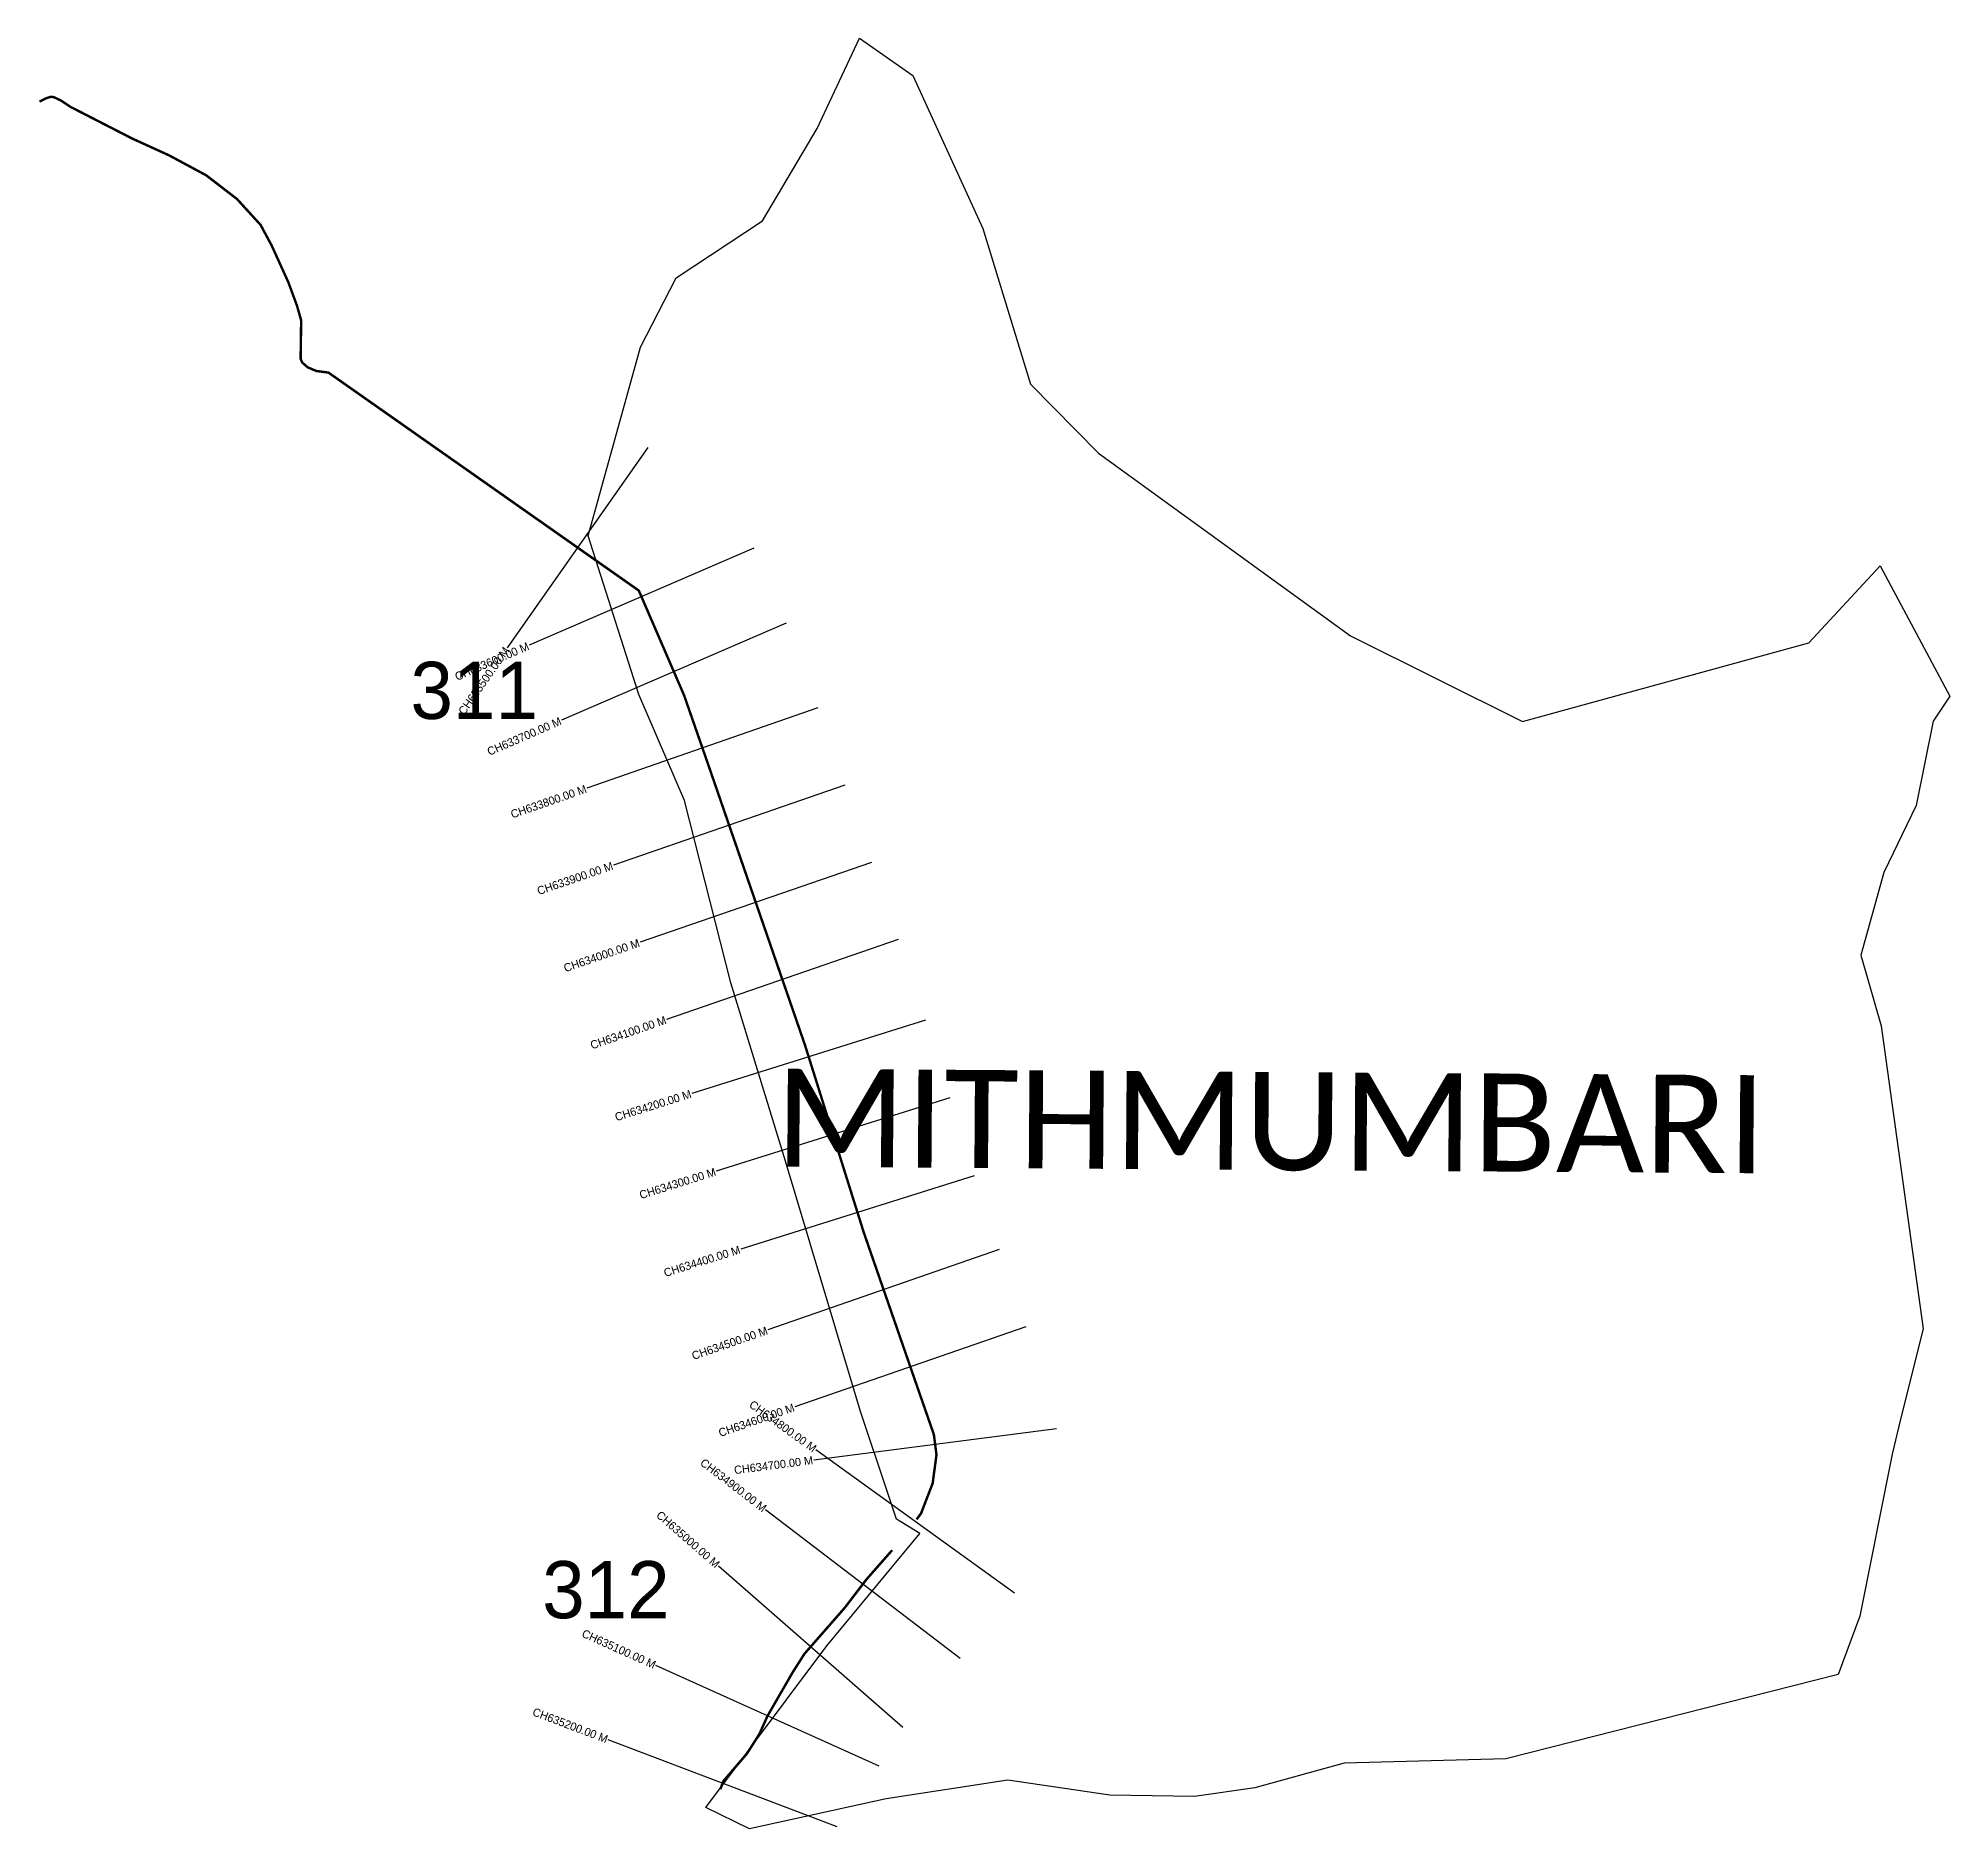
# Model space of a CAD drawing. Header units: metres. Extents: x 326983 to 329326, y 1807570 to 1809764.
import ezdxf
from ezdxf.enums import TextEntityAlignment as Align

# ---------------------------------------------------------------- set-up
doc = ezdxf.new("R2010")
doc.units = ezdxf.units.M
for name, color, linetype in [('CS', 134, 'Continuous'), ('CSMark', 6, 'Continuous'), ('NATURALLY PROTECTED', 3, 'Continuous'), ('VILLAGE NAME', 250, 'Continuous')]:
    doc.layers.add(name, color=color, linetype=linetype)

msp = doc.modelspace()

# ---------------------------------------------------------------- linework, layer by layer
at = {"color": 6}
msp.add_lwpolyline([(327764.7, 1809470.3), (327870.5, 1809540.1), (327937.4, 1809653.3), (327989.6, 1809763.8), (328054.7, 1809718.3), (328140.7, 1809530.5), (328199.2, 1809339.9), (328282.3, 1809255.5), (328591.1, 1809031.7), (328801.9, 1808926.6), (329152.7, 1809022.9), (329240.1, 1809117.3), (329325.6, 1808957.7), (329305.1, 1808927), (329284.5, 1808823.5), (329244.7, 1808741.5), (329216.7, 1808640.1), (329241.6, 1808553.8), (329292.9, 1808182.3), (329265.2, 1808071.6), (329255.1, 1808028.8), (329215.4, 1807830.2), (329188.9, 1807758.9), (328781.6, 1807655.6), (328583.3, 1807650.1), (328473.8, 1807619.9), (328400, 1807609.1), (328296.1, 1807610.7), (328171.4, 1807629.4), (328022.3, 1807606.5), (327854.5, 1807569.7), (327801, 1807595.6), (327949.5, 1807793.8), (328063.5, 1807931.6), (328034.6, 1807949.2), (328024.5, 1807979.7), (327990.8, 1808081.2), (327898.8, 1808387.7), (327831.9, 1808606.3), (327775, 1808829.8), (327719.2, 1808959.7), (327656.8, 1809153.9), (327720.9, 1809385.1), (327764.7, 1809470.3)], dxfattribs=at)
at = {"layer": 'CS'}
for p, q in [((327730.2, 1809262.5), (327557.7, 1809017)), ((327860, 1809138.9), (327584.6, 1809019.9)), ((327899.6, 1809047.1), (327624.3, 1808928.1)), ((327938.6, 1808943.3), (327655.3, 1808844.7)), ((327971.5, 1808848.4), (327687.9, 1808750.6)), ((328004.1, 1808753.9), (327720.5, 1808656)), ((328036.7, 1808659.3), (327753.1, 1808561.5)), ((328070.2, 1808560.7), (327784, 1808470.9)), ((328100.2, 1808465.3), (327813.9, 1808375.4)), ((328130.1, 1808369.9), (327843.9, 1808280)), ((328160.8, 1808279.4), (327877.3, 1808181.1)), ((328193.5, 1808184.9), (327910.1, 1808086.6)), ((328230.9, 1808059.8), (327933.4, 1808021.6)), ((328179.3, 1807858.3), (327936, 1808033.9)), ((328112.7, 1807778.3), (327874.4, 1807960.5)), ((328042.4, 1807693.8), (327816.7, 1807891.5)), ((328013.5, 1807646.4), (327739.9, 1807769.6)), ((327961.9, 1807572), (327681.5, 1807678.7))]:
    msp.add_line(p, q, dxfattribs=at)
at = {"layer": 'NATURALLY PROTECTED', "const_width": 3, "flags": 128}
for points in [[(326984.5, 1809686.2), (326993, 1809690.4), (326998.5, 1809692.1), (327001.9, 1809691.7), (327010.9, 1809687.5), (327022.6, 1809679.7), (327097.8, 1809641.1), (327143.6, 1809620.2), (327188.8, 1809595.9), (327226.5, 1809566.9), (327255.5, 1809535.1), (327268.9, 1809510.2), (327289.5, 1809464.9), (327300.2, 1809435.8), (327305.2, 1809418.2), (327305, 1809401.1), (327304.7, 1809381.1), (327304.6, 1809371), (327306.4, 1809366.6), (327313.3, 1809360.5), (327323.8, 1809356.1), (327338.7, 1809354.1), (327719, 1809087), (327774.6, 1808958.4), (327806.6, 1808866.4), (327922.8, 1808529.6), (327994.7, 1808300.4), (328058.2, 1808117.2), (328080.6, 1808052.8), (328083.8, 1808027.9), (328079.1, 1807993), (328064.9, 1807956.2), (328059.5, 1807948.8)], [(328029.5, 1807911.1), (327998, 1807875.3), (327971.2, 1807840.3), (327922.1, 1807784.2), (327908.1, 1807762.3), (327876.8, 1807708.1), (327866.8, 1807685.9), (327851.7, 1807662), (327835.4, 1807643), (327822.8, 1807628.3), (327818.9, 1807618.2)]]:
    msp.add_lwpolyline(points, dxfattribs=at)

# ---------------------------------------------------------------- texts
at = {"char_height": 70, "attachment_point": 1}
for s, insert in [('311', (327439.2, 1808999.7)), ('312', (327600.6, 1807897.7))]:
    msp.add_mtext_dynamic_manual_height_columns(s, width=95.172, gutter_width=1, heights=[0], dxfattribs=dict(at, insert=insert))
at = {"layer": 'CSMark'}
for s, rotation, p in [('CH633600.00 M', 23.3725, (327583.7, 1809019.5)), ('CH633500.00 M', 54.9157, (327557.1, 1809016.2)), ('CH633700.00 M', 23.3725, (327623.3, 1808927.7)), ('CH633800.00 M', 19.1898, (327654.4, 1808844.4)), ('CH633900.00 M', 19.0333, (327686.9, 1808750.2)), ('CH634000.00 M', 19.0333, (327719.5, 1808655.7)), ('CH634100.00 M', 19.0333, (327752.1, 1808561.2)), ('CH634200.00 M', 17.4223, (327783, 1808470.6)), ('CH634300.00 M', 17.4223, (327813, 1808375.1)), ('CH634400.00 M', 17.4223, (327842.9, 1808279.7)), ('CH634500.00 M', 19.1327, (327876.4, 1808180.7)), ('CH634800.00 M', 324.1952, (327935.1, 1808034.4)), ('CH634600.00 M', 19.1327, (327909.2, 1808086.3)), ('CH634900.00 M', 322.6002, (327873.6, 1807961.1)), ('CH634700.00 M', 7.2991, (327932.4, 1808021.5)), ('CH635000.00 M', 318.7784, (327816, 1807892.2)), ('CH635100.00 M', 335.759, (327739, 1807770)), ('CH635200.00 M', 339.1615, (327680.5, 1807679.1))]:
    msp.add_text(s, height=10, rotation=rotation, dxfattribs=at).set_placement(p, align=Align.MIDDLE_RIGHT)
at = {"layer": 'VILLAGE NAME', "insert": (327886.5, 1808501.2), "char_height": 120.11, "attachment_point": 1, "rotation": 359.6139}
msp.add_mtext_dynamic_manual_height_columns('{\\fCalibri|b0|i0|c0|p34;MITHMUMBARI}', width=1185.224, gutter_width=600.6, heights=[0], dxfattribs=at)

doc.saveas('drawing.dxf')
